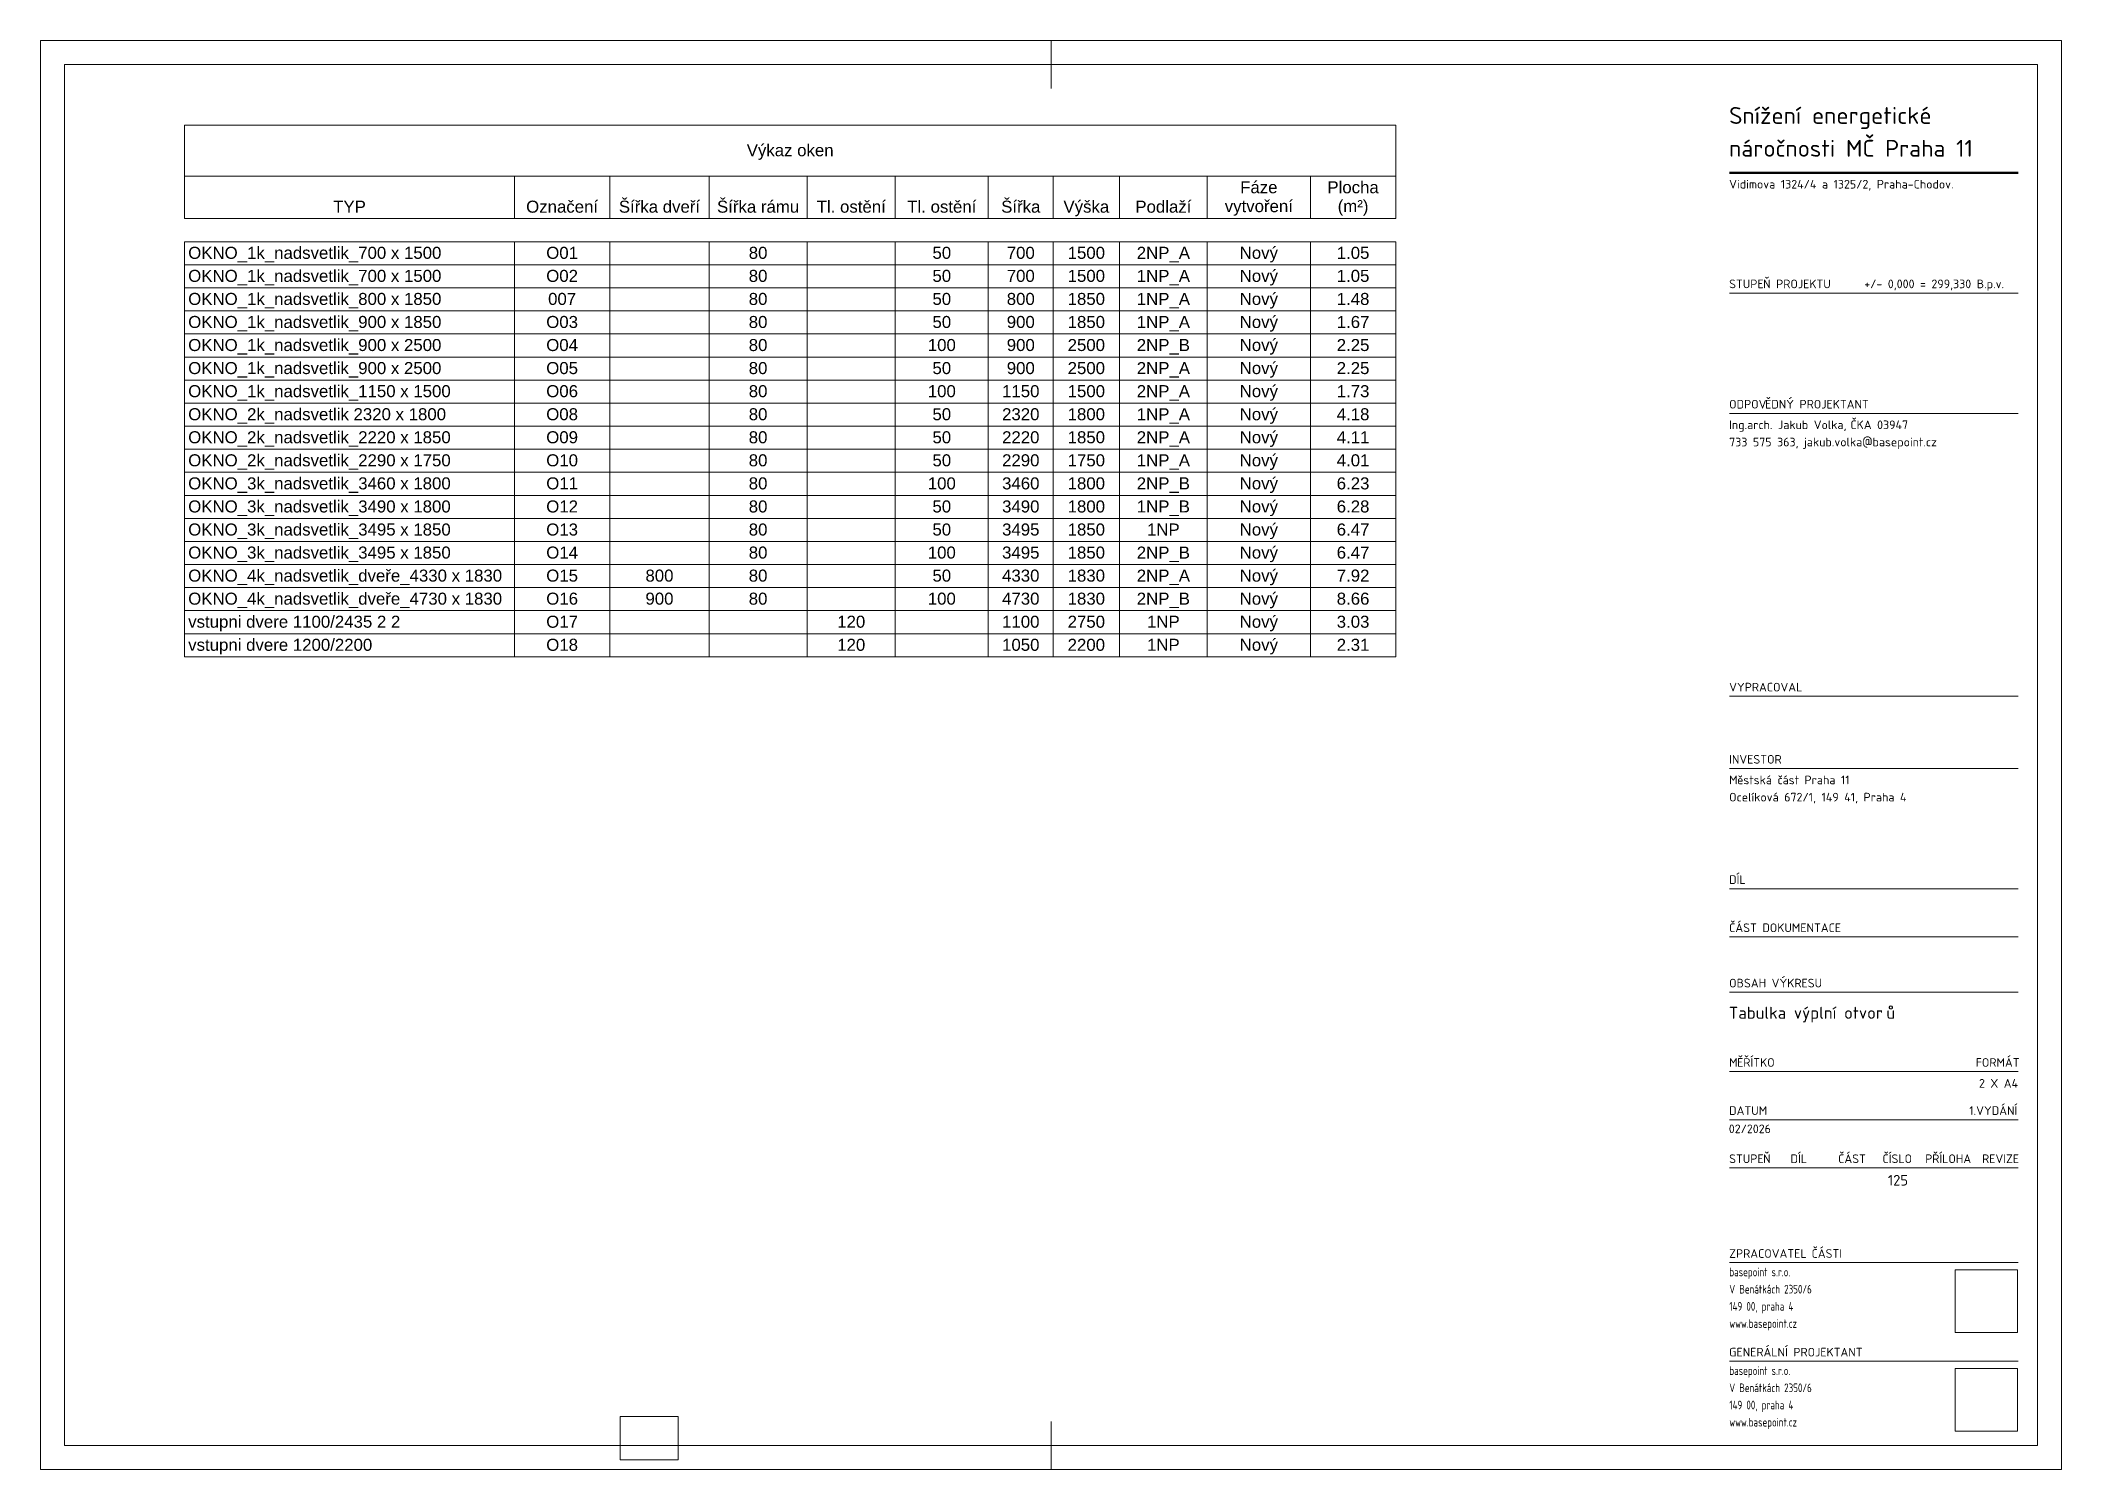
# Paper-space layout 'Layout1' of a CAD drawing. Header units: millimetres. Extents: x -121 to 299, y -2 to 295.
import ezdxf

# ---------------------------------------------------------------- set-up
doc = ezdxf.new("R2010")
doc.units = ezdxf.units.MM
for name, color, linetype, lineweight in [('A-ANNO-NOTE', 131, 'Continuous', 9), ('A-DETL-THIN', 151, 'Continuous', 9), ('G-ANNO-SCHD', 231, 'Continuous', 9), ('G-ANNO-TTLB', 6, 'Continuous', 9), ('G-ANNO-TTLB-WIDE', 214, 'Continuous', 50)]:
    doc.layers.add(name, color=color, linetype=linetype, lineweight=lineweight)
doc.styles.add('Arial', font='arial.ttf', dxfattribs={"height": 2.5})
doc.styles.add('ISOCPEUR', font='isocpeur.ttf', dxfattribs={"height": 1.8})
doc.styles.add('ISOCPEUR_1', font='isocpeur.ttf', dxfattribs={"width": 0.75, "height": 1.8})
doc.styles.add('ISOCPEUR_2', font='isocpeur.ttf', dxfattribs={"height": 2.5})
doc.styles.add('ISOCPEUR_3', font='isocpeur.ttf', dxfattribs={"height": 2.2})
doc.styles.add('ISOCPEUR_B', font='', dxfattribs={"height": 3.5})
doc.styles.add('ISOCPEUR_B_1', font='', dxfattribs={"width": 0.75, "height": 1.8})
doc.styles.get('ISOCPEUR_B').set_extended_font_data('ISOCPEUR', bold=True)
doc.styles.get('ISOCPEUR_B_1').set_extended_font_data('ISOCPEUR', bold=True)
picture_1 = doc.add_image_def('image1.png', size_in_pixel=(511, 511))

# ---------------------------------------------------------------- blocks, each defined once
blk = doc.blocks.new('00_BP_ROZP_KOD_velka_rvt22 - PL_ROZPISKA_21-298807-Tabulka výplní otvorů')
at = {"layer": 'A-ANNO-NOTE'}
for p, q in [((-120.5, 295), (-120.5, 285)), ((-120.5, 295), (-120.5, 285)), ((-120.5, 295), (-110.5, 295)), ((-120.5, 295), (-110.5, 295)), ((89.5, 295), (89.5, 285)), ((299.5, 295), (289.5, 295)), ((299.5, 295), (289.5, 295)), ((299.5, 295), (299.5, 285)), ((-120.5, -2), (-120.5, 8)), ((-120.5, -2), (-120.5, 8)), ((89.5, -2), (89.5, 8)), ((299.5, -2), (299.5, 8)), ((-120.5, -2), (-110.5, -2)), ((299.5, -2), (289.5, -2))]:
    blk.add_line(p, q, dxfattribs=at)
at = {"layer": 'G-ANNO-TTLB'}
for p, q in [((299.5, 295), (-120.5, 295)), ((-120.5, 295), (-120.5, -2)), ((299.5, -2), (299.5, 295)), ((-115.5, 290), (-115.5, 3)), ((294.5, 290), (-115.5, 290)), ((294.5, 3), (294.5, 290)), ((290.5, 242.5), (230.5, 242.5)), ((290.5, 217.5), (230.5, 217.5)), ((290.5, 158.7), (230.5, 158.7)), ((290.5, 143.7), (230.5, 143.7)), ((290.5, 118.7), (230.5, 118.7)), ((290.5, 118.7), (230.5, 118.7)), ((290.5, 108.7), (230.5, 108.7)), ((290.5, 97.2), (230.5, 97.2)), ((290.5, 80.7), (230.5, 80.7)), ((290.5, 70.7), (230.5, 70.7)), ((290.5, 60.7), (230.5, 60.7)), ((290.5, 41), (230.5, 41)), ((290.5, 20.5), (230.5, 20.5)), ((-115.5, 3), (294.5, 3)), ((-120.5, -2), (299.5, -2))]:
    blk.add_line(p, q, dxfattribs=at)
at = {"layer": 'G-ANNO-TTLB-WIDE'}
blk.add_line((290.5, 267.5), (230.5, 267.5), dxfattribs=at)
at = {"layer": 'G-ANNO-TTLB', "attachment_point": 1}
for s, insert, char_height, width, style in [('Snížení energetické ', (230.42, 281.15), 3.5, 56.1181, 'ISOCPEUR_B'), ('ná', (230.42, 274.33), 3.5, 6.0928, 'ISOCPEUR_B'), ('ročnosti MČ Praha 11', (235.44, 274.33), 3.5, 56.1983, 'ISOCPEUR_B'), ('Vidimova 1324/4 a 1325/2, Praha-Chodov.', (230.42, 266.02), 1.8, 56.1181, 'ISOCPEUR'), ('STUPE', (230.42, 245.3), 1.8, 8.5781, 'ISOCPEUR'), ('Ň PROJEKTU', (237.49, 245.3), 1.8, 16.5949, 'ISOCPEUR'), ('+/- 0,000 = 299,330 B.p.v.', (258.5, 245.3), 1.8, 35.1139, 'ISOCPEUR'), ('ODPOV', (230.42, 220.3), 1.8, 9.0591, 'ISOCPEUR'), ('ĚDNÝ PROJEKTANT', (237.89, 220.3), 1.8, 25.654, 'ISOCPEUR'), ('Ing.arch. Jakub Volka, ', (230.42, 216.02), 1.8, 30.5443, 'ISOCPEUR'), ('ČKA 03947', (255.62, 216.02), 1.8, 14.5105, 'ISOCPEUR'), ('733 575 363, jakub.volka@basepoint.cz', (230.42, 212.44), 1.8, 51.5485, 'ISOCPEUR'), ('VYPRACOVAL', (230.42, 161.5), 1.8, 18.3586, 'ISOCPEUR'), ('INVESTOR', (230.42, 146.5), 1.8, 12.9873, 'ISOCPEUR'), ('\\fISOCPEUR|b0|i0|c238|p34|;M', (230.42, 142.22), 1.8, 2.0042, 'ISOCPEUR'), ('Ocelíková 672/1, 149 41, Praha 4', (230.42, 138.64), 1.8, 45.135, 'ISOCPEUR'), ('ěstská část Praha 11', (232.07, 142.22), 1.8, 28.7806, 'ISOCPEUR'), ('DÍL', (230.42, 121.5), 1.8, 4.4093, 'ISOCPEUR'), ('ČÁST DOKUMENTACE', (230.42, 111.5), 1.8, 27.5781, 'ISOCPEUR'), ('OBSAH VÝKRESU', (230.42, 100), 1.8, 23.0084, 'ISOCPEUR'), ('ĚŘÍTKO', (232.07, 83.5), 1.8, 9.7004, 'ISOCPEUR'), ('FORMÁT', (281.65, 83.5), 1.8, 10.8228, 'ISOCPEUR'), ('\\fISOCPEUR|b0|i0|c238|p34|;M', (230.42, 83.5), 1.8, 2.0042, 'ISOCPEUR'), ('2 X A4', (282.34, 79.17), 1.8, 10.0211, 'ISOCPEUR'), ('DATUM', (230.42, 73.5), 1.8, 9.2996, 'ISOCPEUR'), ('1.VYDÁNÍ', (280.32, 73.5), 1.8, 12.4262, 'ISOCPEUR'), ('02/2026', (230.35, 69.71), 1.8, 10.6624, 'ISOCPEUR'), ('STUPE', (230.42, 63.5), 1.8, 8.5781, 'ISOCPEUR'), ('\\fISOCPEUR|b0|i0|c238|p34|;Ň', (237.49, 63.5), 1.8, 1.7637, 'ISOCPEUR'), ('DÍL', (243.18, 63.5), 1.8, 4.4093, 'ISOCPEUR'), ('ČÁST', (253.08, 63.5), 1.8, 7.0549, 'ISOCPEUR'), ('ČÍSLO', (262.29, 63.5), 1.8, 7.6962, 'ISOCPEUR'), ('\\fISOCPEUR|b0|i0|c238|p34|;P', (271.17, 63.5), 1.8, 1.7637, 'ISOCPEUR'), ('ŘÍLOHA', (272.62, 63.5), 1.8, 9.9409, 'ISOCPEUR'), ('REVIZE', (282.98, 63.5), 1.8, 9.2194, 'ISOCPEUR'), ('ZPRACOVATEL ', (230.42, 43.8), 1.8, 20.7637, 'ISOCPEUR'), ('ČÁSTI', (247.55, 43.8), 1.8, 7.6962, 'ISOCPEUR'), ('basepoint s.r.o.', (230.46, 39.96), 1.8, 16.2342, 'ISOCPEUR_B_1'), ('V Benátkách 2350/6', (230.46, 36.39), 1.8, 20.6234, 'ISOCPEUR_1'), ('149 00, praha 4', (230.46, 32.82), 1.8, 16.174, 'ISOCPEUR_1'), ('www.basepoint.cz', (230.46, 29.25), 1.8, 17.1361, 'ISOCPEUR_1'), ('GENERÁLNÍ PROJEKTANT', (230.42, 23.3), 1.8, 33.3502, 'ISOCPEUR'), ('basepoint s.r.o.', (230.46, 19.46), 1.8, 16.2342, 'ISOCPEUR_B_1'), ('V Benátkách 2350/6', (230.46, 15.89), 1.8, 20.6234, 'ISOCPEUR_1'), ('149 00, praha 4', (230.46, 12.32), 1.8, 16.174, 'ISOCPEUR_1'), ('www.basepoint.cz', (230.46, 8.75), 1.8, 17.1361, 'ISOCPEUR_1')]:
    blk.add_mtext(s, dxfattribs=dict(at, insert=insert, char_height=char_height, width=width, style=style))
at = {"layer": 'G-ANNO-TTLB'}
image = blk.add_image(picture_1, insert=(277.37, 26.48), size_in_units=(13, 13), dxfattribs=at)
image.dxf.flags = 7
image = blk.add_image(picture_1, insert=(277.37, 6), size_in_units=(13, 13), dxfattribs=at)
image.dxf.flags = 7

psp = doc.layouts.get("Layout1")

# ---------------------------------------------------------------- linework, layer by layer
at = {"layer": 'A-DETL-THIN'}
for p, q in [((-90.54, 277.38), (-90.54, 266.79)), ((161.13, 277.38), (-90.54, 277.38)), ((161.13, 266.79), (161.13, 277.38)), ((-90.54, 266.79), (-90.54, 257.96)), ((-90.54, 266.79), (161.13, 266.79)), ((-22.01, 266.79), (-22.01, 257.96)), ((-2.16, 266.79), (-2.16, 257.96)), ((18.44, 266.79), (18.44, 257.96)), ((38.82, 266.79), (38.82, 257.96)), ((57.15, 266.79), (57.15, 257.96)), ((76.47, 266.79), (76.47, 257.96)), ((89.96, 266.79), (89.96, 257.96)), ((103.72, 266.79), (103.72, 257.96)), ((121.98, 266.79), (121.98, 257.96)), ((143.41, 266.79), (143.41, 257.96)), ((161.13, 266.79), (161.13, 257.96)), ((-22.01, 257.96), (-90.54, 257.96)), ((-2.16, 257.96), (-22.01, 257.96)), ((18.44, 257.96), (-2.16, 257.96)), ((38.82, 257.96), (18.44, 257.96)), ((57.15, 257.96), (38.82, 257.96)), ((76.47, 257.96), (57.15, 257.96)), ((89.96, 257.96), (76.47, 257.96)), ((103.72, 257.96), (89.96, 257.96)), ((121.98, 257.96), (103.72, 257.96)), ((143.41, 257.96), (121.98, 257.96)), ((161.13, 257.96), (143.41, 257.96)), ((-22.01, 253.17), (-90.54, 253.17)), ((-90.54, 253.17), (-90.54, 248.38)), ((-2.16, 253.17), (-22.01, 253.17)), ((-22.01, 253.17), (-22.01, 248.38)), ((18.44, 253.17), (-2.16, 253.17)), ((-2.16, 253.17), (-2.16, 248.38)), ((38.82, 253.17), (18.44, 253.17)), ((18.44, 253.17), (18.44, 248.38)), ((57.15, 253.17), (38.82, 253.17)), ((38.82, 253.17), (38.82, 248.38)), ((76.47, 253.17), (57.15, 253.17)), ((57.15, 253.17), (57.15, 248.38)), ((89.96, 253.17), (76.47, 253.17)), ((76.47, 253.17), (76.47, 248.38)), ((103.72, 253.17), (89.96, 253.17)), ((89.96, 253.17), (89.96, 248.38)), ((121.98, 253.17), (103.72, 253.17)), ((103.72, 253.17), (103.72, 248.38)), ((143.41, 253.17), (121.98, 253.17)), ((121.98, 253.17), (121.98, 248.38)), ((161.13, 253.17), (143.41, 253.17)), ((143.41, 253.17), (143.41, 248.38)), ((161.13, 253.17), (161.13, 248.38)), ((-22.01, 248.38), (-90.54, 248.38)), ((-90.54, 248.38), (-90.54, 243.58)), ((-2.16, 248.38), (-22.01, 248.38)), ((-22.01, 248.38), (-22.01, 243.58)), ((18.44, 248.38), (-2.16, 248.38)), ((-2.16, 248.38), (-2.16, 243.58)), ((38.82, 248.38), (18.44, 248.38)), ((18.44, 248.38), (18.44, 243.58)), ((57.15, 248.38), (38.82, 248.38)), ((38.82, 248.38), (38.82, 243.58)), ((76.47, 248.38), (57.15, 248.38)), ((57.15, 248.38), (57.15, 243.58)), ((89.96, 248.38), (76.47, 248.38)), ((76.47, 248.38), (76.47, 243.58)), ((103.72, 248.38), (89.96, 248.38)), ((89.96, 248.38), (89.96, 243.58)), ((121.98, 248.38), (103.72, 248.38)), ((103.72, 248.38), (103.72, 243.58)), ((143.41, 248.38), (121.98, 248.38)), ((121.98, 248.38), (121.98, 243.58)), ((161.13, 248.38), (143.41, 248.38)), ((143.41, 248.38), (143.41, 243.58)), ((161.13, 248.38), (161.13, 243.58)), ((-22.01, 243.58), (-90.54, 243.58)), ((-90.54, 243.58), (-90.54, 238.79)), ((-2.16, 243.58), (-22.01, 243.58)), ((-22.01, 243.58), (-22.01, 238.79)), ((18.44, 243.58), (-2.16, 243.58)), ((-2.16, 243.58), (-2.16, 238.79)), ((38.82, 243.58), (18.44, 243.58)), ((18.44, 243.58), (18.44, 238.79)), ((57.15, 243.58), (38.82, 243.58)), ((38.82, 243.58), (38.82, 238.79)), ((76.47, 243.58), (57.15, 243.58)), ((57.15, 243.58), (57.15, 238.79)), ((89.96, 243.58), (76.47, 243.58)), ((76.47, 243.58), (76.47, 238.79)), ((103.72, 243.58), (89.96, 243.58)), ((89.96, 243.58), (89.96, 238.79)), ((121.98, 243.58), (103.72, 243.58)), ((103.72, 243.58), (103.72, 238.79)), ((143.41, 243.58), (121.98, 243.58)), ((121.98, 243.58), (121.98, 238.79)), ((161.13, 243.58), (143.41, 243.58)), ((143.41, 243.58), (143.41, 238.79)), ((161.13, 243.58), (161.13, 238.79)), ((-22.01, 238.79), (-90.54, 238.79)), ((-90.54, 238.79), (-90.54, 234)), ((-2.16, 238.79), (-22.01, 238.79)), ((-22.01, 238.79), (-22.01, 234)), ((18.44, 238.79), (-2.16, 238.79)), ((-2.16, 238.79), (-2.16, 234)), ((38.82, 238.79), (18.44, 238.79)), ((18.44, 238.79), (18.44, 234)), ((57.15, 238.79), (38.82, 238.79)), ((38.82, 238.79), (38.82, 234)), ((76.47, 238.79), (57.15, 238.79)), ((57.15, 238.79), (57.15, 234)), ((89.96, 238.79), (76.47, 238.79)), ((76.47, 238.79), (76.47, 234)), ((103.72, 238.79), (89.96, 238.79)), ((89.96, 238.79), (89.96, 234)), ((121.98, 238.79), (103.72, 238.79)), ((103.72, 238.79), (103.72, 234)), ((143.41, 238.79), (121.98, 238.79)), ((121.98, 238.79), (121.98, 234)), ((161.13, 238.79), (143.41, 238.79)), ((143.41, 238.79), (143.41, 234)), ((161.13, 238.79), (161.13, 234)), ((-22.01, 234), (-90.54, 234)), ((-90.54, 234), (-90.54, 229.21)), ((-2.16, 234), (-22.01, 234)), ((-22.01, 234), (-22.01, 229.21)), ((18.44, 234), (-2.16, 234)), ((-2.16, 234), (-2.16, 229.21)), ((38.82, 234), (18.44, 234)), ((18.44, 234), (18.44, 229.21)), ((57.15, 234), (38.82, 234)), ((38.82, 234), (38.82, 229.21)), ((76.47, 234), (57.15, 234)), ((57.15, 234), (57.15, 229.21)), ((89.96, 234), (76.47, 234)), ((76.47, 234), (76.47, 229.21)), ((103.72, 234), (89.96, 234)), ((89.96, 234), (89.96, 229.21)), ((121.98, 234), (103.72, 234)), ((103.72, 234), (103.72, 229.21)), ((143.41, 234), (121.98, 234)), ((121.98, 234), (121.98, 229.21)), ((161.13, 234), (143.41, 234)), ((143.41, 234), (143.41, 229.21)), ((161.13, 234), (161.13, 229.21)), ((-22.01, 229.21), (-90.54, 229.21)), ((-90.54, 229.21), (-90.54, 224.42)), ((-2.16, 229.21), (-22.01, 229.21)), ((-22.01, 229.21), (-22.01, 224.42)), ((18.44, 229.21), (-2.16, 229.21)), ((-2.16, 229.21), (-2.16, 224.42)), ((38.82, 229.21), (18.44, 229.21)), ((18.44, 229.21), (18.44, 224.42)), ((57.15, 229.21), (38.82, 229.21)), ((38.82, 229.21), (38.82, 224.42)), ((76.47, 229.21), (57.15, 229.21)), ((57.15, 229.21), (57.15, 224.42)), ((89.96, 229.21), (76.47, 229.21)), ((76.47, 229.21), (76.47, 224.42)), ((103.72, 229.21), (89.96, 229.21)), ((89.96, 229.21), (89.96, 224.42)), ((121.98, 229.21), (103.72, 229.21)), ((103.72, 229.21), (103.72, 224.42)), ((143.41, 229.21), (121.98, 229.21)), ((121.98, 229.21), (121.98, 224.42)), ((161.13, 229.21), (143.41, 229.21)), ((143.41, 229.21), (143.41, 224.42)), ((161.13, 229.21), (161.13, 224.42)), ((-22.01, 224.42), (-90.54, 224.42)), ((-90.54, 224.42), (-90.54, 219.63)), ((-2.16, 224.42), (-22.01, 224.42)), ((-22.01, 224.42), (-22.01, 219.63)), ((18.44, 224.42), (-2.16, 224.42)), ((-2.16, 224.42), (-2.16, 219.63)), ((38.82, 224.42), (18.44, 224.42)), ((18.44, 224.42), (18.44, 219.63)), ((57.15, 224.42), (38.82, 224.42)), ((38.82, 224.42), (38.82, 219.63)), ((76.47, 224.42), (57.15, 224.42)), ((57.15, 224.42), (57.15, 219.63)), ((89.96, 224.42), (76.47, 224.42)), ((76.47, 224.42), (76.47, 219.63)), ((103.72, 224.42), (89.96, 224.42)), ((89.96, 224.42), (89.96, 219.63)), ((121.98, 224.42), (103.72, 224.42)), ((103.72, 224.42), (103.72, 219.63)), ((143.41, 224.42), (121.98, 224.42)), ((121.98, 224.42), (121.98, 219.63)), ((161.13, 224.42), (143.41, 224.42)), ((143.41, 224.42), (143.41, 219.63)), ((161.13, 224.42), (161.13, 219.63)), ((-22.01, 219.63), (-90.54, 219.63)), ((-90.54, 219.63), (-90.54, 214.83)), ((-2.16, 219.63), (-22.01, 219.63)), ((-22.01, 219.63), (-22.01, 214.83)), ((18.44, 219.63), (-2.16, 219.63)), ((-2.16, 219.63), (-2.16, 214.83)), ((38.82, 219.63), (18.44, 219.63)), ((18.44, 219.63), (18.44, 214.83)), ((57.15, 219.63), (38.82, 219.63)), ((38.82, 219.63), (38.82, 214.83)), ((76.47, 219.63), (57.15, 219.63)), ((57.15, 219.63), (57.15, 214.83)), ((89.96, 219.63), (76.47, 219.63)), ((76.47, 219.63), (76.47, 214.83)), ((103.72, 219.63), (89.96, 219.63)), ((89.96, 219.63), (89.96, 214.83)), ((121.98, 219.63), (103.72, 219.63)), ((103.72, 219.63), (103.72, 214.83)), ((143.41, 219.63), (121.98, 219.63)), ((121.98, 219.63), (121.98, 214.83)), ((161.13, 219.63), (143.41, 219.63)), ((143.41, 219.63), (143.41, 214.83)), ((161.13, 219.63), (161.13, 214.83)), ((-22.01, 214.83), (-90.54, 214.83)), ((-90.54, 214.83), (-90.54, 210.04)), ((-2.16, 214.83), (-22.01, 214.83)), ((-22.01, 214.83), (-22.01, 210.04)), ((18.44, 214.83), (-2.16, 214.83)), ((-2.16, 214.83), (-2.16, 210.04)), ((38.82, 214.83), (18.44, 214.83)), ((18.44, 214.83), (18.44, 210.04)), ((57.15, 214.83), (38.82, 214.83)), ((38.82, 214.83), (38.82, 210.04)), ((76.47, 214.83), (57.15, 214.83)), ((57.15, 214.83), (57.15, 210.04)), ((89.96, 214.83), (76.47, 214.83)), ((76.47, 214.83), (76.47, 210.04)), ((103.72, 214.83), (89.96, 214.83)), ((89.96, 214.83), (89.96, 210.04)), ((121.98, 214.83), (103.72, 214.83)), ((103.72, 214.83), (103.72, 210.04)), ((143.41, 214.83), (121.98, 214.83)), ((121.98, 214.83), (121.98, 210.04)), ((161.13, 214.83), (143.41, 214.83)), ((143.41, 214.83), (143.41, 210.04)), ((161.13, 214.83), (161.13, 210.04)), ((-22.01, 210.04), (-90.54, 210.04)), ((-90.54, 210.04), (-90.54, 205.25)), ((-2.16, 210.04), (-22.01, 210.04)), ((-22.01, 210.04), (-22.01, 205.25)), ((18.44, 210.04), (-2.16, 210.04)), ((-2.16, 210.04), (-2.16, 205.25)), ((38.82, 210.04), (18.44, 210.04)), ((18.44, 210.04), (18.44, 205.25)), ((57.15, 210.04), (38.82, 210.04)), ((38.82, 210.04), (38.82, 205.25)), ((76.47, 210.04), (57.15, 210.04)), ((57.15, 210.04), (57.15, 205.25)), ((89.96, 210.04), (76.47, 210.04)), ((76.47, 210.04), (76.47, 205.25)), ((103.72, 210.04), (89.96, 210.04)), ((89.96, 210.04), (89.96, 205.25)), ((121.98, 210.04), (103.72, 210.04)), ((103.72, 210.04), (103.72, 205.25)), ((143.41, 210.04), (121.98, 210.04)), ((121.98, 210.04), (121.98, 205.25)), ((161.13, 210.04), (143.41, 210.04)), ((143.41, 210.04), (143.41, 205.25)), ((161.13, 210.04), (161.13, 205.25)), ((-22.01, 205.25), (-90.54, 205.25)), ((-90.54, 205.25), (-90.54, 200.46)), ((-2.16, 205.25), (-22.01, 205.25)), ((-22.01, 205.25), (-22.01, 200.46)), ((18.44, 205.25), (-2.16, 205.25)), ((-2.16, 205.25), (-2.16, 200.46)), ((38.82, 205.25), (18.44, 205.25)), ((18.44, 205.25), (18.44, 200.46)), ((57.15, 205.25), (38.82, 205.25)), ((38.82, 205.25), (38.82, 200.46)), ((76.47, 205.25), (57.15, 205.25)), ((57.15, 205.25), (57.15, 200.46)), ((89.96, 205.25), (76.47, 205.25)), ((76.47, 205.25), (76.47, 200.46)), ((103.72, 205.25), (89.96, 205.25)), ((89.96, 205.25), (89.96, 200.46)), ((121.98, 205.25), (103.72, 205.25)), ((103.72, 205.25), (103.72, 200.46)), ((143.41, 205.25), (121.98, 205.25)), ((121.98, 205.25), (121.98, 200.46)), ((161.13, 205.25), (143.41, 205.25)), ((143.41, 205.25), (143.41, 200.46)), ((161.13, 205.25), (161.13, 200.46)), ((-22.01, 200.46), (-90.54, 200.46)), ((-90.54, 200.46), (-90.54, 195.67)), ((-2.16, 200.46), (-22.01, 200.46)), ((-22.01, 200.46), (-22.01, 195.67)), ((18.44, 200.46), (-2.16, 200.46)), ((-2.16, 200.46), (-2.16, 195.67)), ((38.82, 200.46), (18.44, 200.46)), ((18.44, 200.46), (18.44, 195.67)), ((57.15, 200.46), (38.82, 200.46)), ((38.82, 200.46), (38.82, 195.67)), ((76.47, 200.46), (57.15, 200.46)), ((57.15, 200.46), (57.15, 195.67)), ((89.96, 200.46), (76.47, 200.46)), ((76.47, 200.46), (76.47, 195.67)), ((103.72, 200.46), (89.96, 200.46)), ((89.96, 200.46), (89.96, 195.67)), ((121.98, 200.46), (103.72, 200.46)), ((103.72, 200.46), (103.72, 195.67)), ((143.41, 200.46), (121.98, 200.46)), ((121.98, 200.46), (121.98, 195.67)), ((161.13, 200.46), (143.41, 200.46)), ((143.41, 200.46), (143.41, 195.67)), ((161.13, 200.46), (161.13, 195.67)), ((-22.01, 195.67), (-90.54, 195.67)), ((-90.54, 195.67), (-90.54, 190.87)), ((-2.16, 195.67), (-22.01, 195.67)), ((-22.01, 195.67), (-22.01, 190.87)), ((18.44, 195.67), (-2.16, 195.67)), ((-2.16, 195.67), (-2.16, 190.87)), ((38.82, 195.67), (18.44, 195.67)), ((18.44, 195.67), (18.44, 190.87)), ((57.15, 195.67), (38.82, 195.67)), ((38.82, 195.67), (38.82, 190.87)), ((76.47, 195.67), (57.15, 195.67)), ((57.15, 195.67), (57.15, 190.87)), ((89.96, 195.67), (76.47, 195.67)), ((76.47, 195.67), (76.47, 190.87)), ((103.72, 195.67), (89.96, 195.67)), ((89.96, 195.67), (89.96, 190.87)), ((121.98, 195.67), (103.72, 195.67)), ((103.72, 195.67), (103.72, 190.87)), ((143.41, 195.67), (121.98, 195.67)), ((121.98, 195.67), (121.98, 190.87)), ((161.13, 195.67), (143.41, 195.67)), ((143.41, 195.67), (143.41, 190.87)), ((161.13, 195.67), (161.13, 190.87)), ((-22.01, 190.87), (-90.54, 190.87)), ((-90.54, 190.87), (-90.54, 186.08)), ((-2.16, 190.87), (-22.01, 190.87)), ((-22.01, 190.87), (-22.01, 186.08)), ((18.44, 190.87), (-2.16, 190.87)), ((-2.16, 190.87), (-2.16, 186.08)), ((38.82, 190.87), (18.44, 190.87)), ((18.44, 190.87), (18.44, 186.08)), ((57.15, 190.87), (38.82, 190.87)), ((38.82, 190.87), (38.82, 186.08)), ((76.47, 190.87), (57.15, 190.87)), ((57.15, 190.87), (57.15, 186.08)), ((89.96, 190.87), (76.47, 190.87)), ((76.47, 190.87), (76.47, 186.08)), ((103.72, 190.87), (89.96, 190.87)), ((89.96, 190.87), (89.96, 186.08)), ((121.98, 190.87), (103.72, 190.87)), ((103.72, 190.87), (103.72, 186.08)), ((143.41, 190.87), (121.98, 190.87)), ((121.98, 190.87), (121.98, 186.08)), ((161.13, 190.87), (143.41, 190.87)), ((143.41, 190.87), (143.41, 186.08)), ((161.13, 190.87), (161.13, 186.08)), ((-22.01, 186.08), (-90.54, 186.08)), ((-90.54, 186.08), (-90.54, 181.29)), ((-2.16, 186.08), (-22.01, 186.08)), ((-22.01, 186.08), (-22.01, 181.29)), ((18.44, 186.08), (-2.16, 186.08)), ((-2.16, 186.08), (-2.16, 181.29)), ((38.82, 186.08), (18.44, 186.08)), ((18.44, 186.08), (18.44, 181.29)), ((57.15, 186.08), (38.82, 186.08)), ((38.82, 186.08), (38.82, 181.29)), ((76.47, 186.08), (57.15, 186.08)), ((57.15, 186.08), (57.15, 181.29)), ((89.96, 186.08), (76.47, 186.08)), ((76.47, 186.08), (76.47, 181.29)), ((103.72, 186.08), (89.96, 186.08)), ((89.96, 186.08), (89.96, 181.29)), ((121.98, 186.08), (103.72, 186.08)), ((103.72, 186.08), (103.72, 181.29)), ((143.41, 186.08), (121.98, 186.08)), ((121.98, 186.08), (121.98, 181.29)), ((161.13, 186.08), (143.41, 186.08)), ((143.41, 186.08), (143.41, 181.29)), ((161.13, 186.08), (161.13, 181.29)), ((-22.01, 181.29), (-90.54, 181.29)), ((-90.54, 181.29), (-90.54, 176.5)), ((-2.16, 181.29), (-22.01, 181.29)), ((-22.01, 181.29), (-22.01, 176.5)), ((18.44, 181.29), (-2.16, 181.29)), ((-2.16, 181.29), (-2.16, 176.5)), ((38.82, 181.29), (18.44, 181.29)), ((18.44, 181.29), (18.44, 176.5)), ((57.15, 181.29), (38.82, 181.29)), ((38.82, 181.29), (38.82, 176.5)), ((76.47, 181.29), (57.15, 181.29)), ((57.15, 181.29), (57.15, 176.5)), ((89.96, 181.29), (76.47, 181.29)), ((76.47, 181.29), (76.47, 176.5)), ((103.72, 181.29), (89.96, 181.29)), ((89.96, 181.29), (89.96, 176.5)), ((121.98, 181.29), (103.72, 181.29)), ((103.72, 181.29), (103.72, 176.5)), ((143.41, 181.29), (121.98, 181.29)), ((121.98, 181.29), (121.98, 176.5)), ((161.13, 181.29), (143.41, 181.29)), ((143.41, 181.29), (143.41, 176.5)), ((161.13, 181.29), (161.13, 176.5)), ((-22.01, 176.5), (-90.54, 176.5)), ((-90.54, 176.5), (-90.54, 171.71)), ((-2.16, 176.5), (-22.01, 176.5)), ((-22.01, 176.5), (-22.01, 171.71)), ((18.44, 176.5), (-2.16, 176.5)), ((-2.16, 176.5), (-2.16, 171.71)), ((38.82, 176.5), (18.44, 176.5)), ((18.44, 176.5), (18.44, 171.71)), ((57.15, 176.5), (38.82, 176.5)), ((38.82, 176.5), (38.82, 171.71)), ((76.47, 176.5), (57.15, 176.5)), ((57.15, 176.5), (57.15, 171.71)), ((89.96, 176.5), (76.47, 176.5)), ((76.47, 176.5), (76.47, 171.71)), ((103.72, 176.5), (89.96, 176.5)), ((89.96, 176.5), (89.96, 171.71)), ((121.98, 176.5), (103.72, 176.5)), ((103.72, 176.5), (103.72, 171.71)), ((143.41, 176.5), (121.98, 176.5)), ((121.98, 176.5), (121.98, 171.71)), ((161.13, 176.5), (143.41, 176.5)), ((143.41, 176.5), (143.41, 171.71)), ((161.13, 176.5), (161.13, 171.71)), ((-22.01, 171.71), (-90.54, 171.71)), ((-90.54, 171.71), (-90.54, 166.92)), ((-2.16, 171.71), (-22.01, 171.71)), ((-22.01, 171.71), (-22.01, 166.92)), ((18.44, 171.71), (-2.16, 171.71)), ((-2.16, 171.71), (-2.16, 166.92)), ((38.82, 171.71), (18.44, 171.71)), ((18.44, 171.71), (18.44, 166.92)), ((57.15, 171.71), (38.82, 171.71)), ((38.82, 171.71), (38.82, 166.92)), ((76.47, 171.71), (57.15, 171.71)), ((57.15, 171.71), (57.15, 166.92)), ((89.96, 171.71), (76.47, 171.71)), ((76.47, 171.71), (76.47, 166.92)), ((103.72, 171.71), (89.96, 171.71)), ((89.96, 171.71), (89.96, 166.92)), ((121.98, 171.71), (103.72, 171.71)), ((103.72, 171.71), (103.72, 166.92)), ((143.41, 171.71), (121.98, 171.71)), ((121.98, 171.71), (121.98, 166.92)), ((161.13, 171.71), (143.41, 171.71)), ((143.41, 171.71), (143.41, 166.92)), ((161.13, 171.71), (161.13, 166.92)), ((-22.01, 166.92), (-90.54, 166.92)), ((-2.16, 166.92), (-22.01, 166.92)), ((18.44, 166.92), (-2.16, 166.92)), ((38.82, 166.92), (18.44, 166.92)), ((57.15, 166.92), (38.82, 166.92)), ((76.47, 166.92), (57.15, 166.92)), ((89.96, 166.92), (76.47, 166.92)), ((103.72, 166.92), (89.96, 166.92)), ((121.98, 166.92), (103.72, 166.92)), ((143.41, 166.92), (121.98, 166.92)), ((161.13, 166.92), (143.41, 166.92))]:
    psp.add_line(p, q, dxfattribs=at)

# ---------------------------------------------------------------- block references
at = {"layer": 'G-ANNO-TTLB'}
psp.add_blockref('00_BP_ROZP_KOD_velka_rvt22 - PL_ROZPISKA_21-298807-Tabulka výplní otvorů', (0, 0), dxfattribs=at)

# ---------------------------------------------------------------- texts
at = {"layer": 'G-ANNO-SCHD', "char_height": 2.5, "line_spacing_factor": 0.941778, "style": 'Arial'}
for s, insert, width, attachment_point in [('Výkaz oken', (35.3, 273.43), 21.5783, 2), ('Fáze\\Pvytvoření', (132.69, 265.74), 16.8954, 2), ('Plocha\\P(m²)', (152.27, 265.74), 12.7633, 2), ('TYP', (-56.27, 261.7), 8.0498, 2), ('Označení', (-12.09, 261.7), 17.8748, 2), ('Šířka dveří', (8.14, 261.7), 20.201, 2), ('Šířka rámu', (28.63, 261.7), 20.3846, 2), ('Tl. ostění', (47.99, 261.7), 17.1708, 2), ('Tl. ostění', (66.81, 261.7), 17.1708, 2), ('Šířka', (83.22, 261.7), 9.7332, 2), ('Výška', (96.84, 261.7), 11.3554, 2), ('Podlaží', (112.85, 261.7), 13.9264, 2), ('OKNO_1k_nadsvetlik_700 x 1500', (-89.79, 252.11), 62.9291, 1), ('O01', (-12.09, 252.11), 7.8967, 2), ('80', (28.63, 252.11), 4.6523, 2), ('50', (66.81, 252.11), 4.6523, 2), ('700', (83.22, 252.11), 6.9785, 2), ('1500', (96.84, 252.11), 9.3047, 2), ('2NP_A', (112.85, 252.11), 13.2225, 2), ('Nový', (132.69, 252.11), 9.5189, 2), ('1.05', (152.27, 252.11), 8.1416, 2), ('OKNO_1k_nadsvetlik_700 x 1500', (-89.79, 247.32), 62.9291, 1), ('O02', (-12.09, 247.32), 7.8967, 2), ('80', (28.63, 247.32), 4.6523, 2), ('50', (66.81, 247.32), 4.6523, 2), ('700', (83.22, 247.32), 6.9785, 2), ('1500', (96.84, 247.32), 9.3047, 2), ('1NP_A', (112.85, 247.32), 13.2225, 2), ('Nový', (132.69, 247.32), 9.5189, 2), ('1.05', (152.27, 247.32), 8.1416, 2), ('OKNO_1k_nadsvetlik_800 x 1850', (-89.79, 242.53), 62.9291, 1), ('007', (-12.09, 242.53), 6.9785, 2), ('80', (28.63, 242.53), 4.6523, 2), ('50', (66.81, 242.53), 4.6523, 2), ('800', (83.22, 242.53), 6.9785, 2), ('1850', (96.84, 242.53), 9.3047, 2), ('1NP_A', (112.85, 242.53), 13.2225, 2), ('Nový', (132.69, 242.53), 9.5189, 2), ('1.48', (152.27, 242.53), 8.1416, 2), ('OKNO_1k_nadsvetlik_900 x 1850', (-89.79, 237.74), 62.9291, 1), ('O03', (-12.09, 237.74), 7.8967, 2), ('80', (28.63, 237.74), 4.6523, 2), ('50', (66.81, 237.74), 4.6523, 2), ('900', (83.22, 237.74), 6.9785, 2), ('1850', (96.84, 237.74), 9.3047, 2), ('1NP_A', (112.85, 237.74), 13.2225, 2), ('Nový', (132.69, 237.74), 9.5189, 2), ('1.67', (152.27, 237.74), 8.1416, 2), ('OKNO_1k_nadsvetlik_900 x 2500', (-89.79, 232.95), 62.9291, 1), ('O04', (-12.09, 232.95), 7.8967, 2), ('80', (28.63, 232.95), 4.6523, 2), ('100', (66.81, 232.95), 6.9785, 2), ('900', (83.22, 232.95), 6.9785, 2), ('2500', (96.84, 232.95), 9.3047, 2), ('2NP_B', (112.85, 232.95), 13.2225, 2), ('Nový', (132.69, 232.95), 9.5189, 2), ('2.25', (152.27, 232.95), 8.1416, 2), ('OKNO_1k_nadsvetlik_900 x 2500', (-89.79, 228.16), 62.9291, 1), ('O05', (-12.09, 228.16), 7.8967, 2), ('80', (28.63, 228.16), 4.6523, 2), ('50', (66.81, 228.16), 4.6523, 2), ('900', (83.22, 228.16), 6.9785, 2), ('2500', (96.84, 228.16), 9.3047, 2), ('2NP_A', (112.85, 228.16), 13.2225, 2), ('Nový', (132.69, 228.16), 9.5189, 2), ('2.25', (152.27, 228.16), 8.1416, 2), ('OKNO_1k_nadsvetlik_1150 x 1500', (-89.79, 223.36), 65.2553, 1), ('O06', (-12.09, 223.36), 7.8967, 2), ('80', (28.63, 223.36), 4.6523, 2), ('100', (66.81, 223.36), 6.9785, 2), ('1150', (83.22, 223.36), 9.3047, 2), ('1500', (96.84, 223.36), 9.3047, 2), ('2NP_A', (112.85, 223.36), 13.2225, 2), ('Nový', (132.69, 223.36), 9.5189, 2), ('1.73', (152.27, 223.36), 8.1416, 2), ('OKNO_2k_nadsvetlik 2320 x 1800', (-89.79, 218.57), 64.0922, 1), ('O08', (-12.09, 218.57), 7.8967, 2), ('80', (28.63, 218.57), 4.6523, 2), ('50', (66.81, 218.57), 4.6523, 2), ('2320', (83.22, 218.57), 9.3047, 2), ('1800', (96.84, 218.57), 9.3047, 2), ('1NP_A', (112.85, 218.57), 13.2225, 2), ('Nový', (132.69, 218.57), 9.5189, 2), ('4.18', (152.27, 218.57), 8.1416, 2), ('OKNO_2k_nadsvetlik_2220 x 1850', (-89.79, 213.78), 65.2553, 1), ('O09', (-12.09, 213.78), 7.8967, 2), ('80', (28.63, 213.78), 4.6523, 2), ('50', (66.81, 213.78), 4.6523, 2), ('2220', (83.22, 213.78), 9.3047, 2), ('1850', (96.84, 213.78), 9.3047, 2), ('2NP_A', (112.85, 213.78), 13.2225, 2), ('Nový', (132.69, 213.78), 9.5189, 2), ('4.11', (152.27, 213.78), 8.1416, 2), ('OKNO_2k_nadsvetlik_2290 x 1750', (-89.79, 208.99), 65.2553, 1), ('O10', (-12.09, 208.99), 7.8967, 2), ('80', (28.63, 208.99), 4.6523, 2), ('50', (66.81, 208.99), 4.6523, 2), ('2290', (83.22, 208.99), 9.3047, 2), ('1750', (96.84, 208.99), 9.3047, 2), ('1NP_A', (112.85, 208.99), 13.2225, 2), ('Nový', (132.69, 208.99), 9.5189, 2), ('4.01', (152.27, 208.99), 8.1416, 2), ('OKNO_3k_nadsvetlik_3460 x 1800', (-89.79, 204.2), 65.2553, 1), ('O11', (-12.09, 204.2), 7.8967, 2), ('80', (28.63, 204.2), 4.6523, 2), ('100', (66.81, 204.2), 6.9785, 2), ('3460', (83.22, 204.2), 9.3047, 2), ('1800', (96.84, 204.2), 9.3047, 2), ('2NP_B', (112.85, 204.2), 13.2225, 2), ('Nový', (132.69, 204.2), 9.5189, 2), ('6.23', (152.27, 204.2), 8.1416, 2), ('OKNO_3k_nadsvetlik_3490 x 1800', (-89.79, 199.4), 65.2553, 1), ('O12', (-12.09, 199.4), 7.8967, 2), ('80', (28.63, 199.4), 4.6523, 2), ('50', (66.81, 199.4), 4.6523, 2), ('3490', (83.22, 199.4), 9.3047, 2), ('1800', (96.84, 199.4), 9.3047, 2), ('1NP_B', (112.85, 199.4), 13.2225, 2), ('Nový', (132.69, 199.4), 9.5189, 2), ('6.28', (152.27, 199.4), 8.1416, 2), ('OKNO_3k_nadsvetlik_3495 x 1850', (-89.79, 194.61), 65.2553, 1), ('O13', (-12.09, 194.61), 7.8967, 2), ('80', (28.63, 194.61), 4.6523, 2), ('50', (66.81, 194.61), 4.6523, 2), ('3495', (83.22, 194.61), 9.3047, 2), ('1850', (96.84, 194.61), 9.3047, 2), ('1NP', (112.85, 194.61), 8.111, 2), ('Nový', (132.69, 194.61), 9.5189, 2), ('6.47', (152.27, 194.61), 8.1416, 2), ('OKNO_3k_nadsvetlik_3495 x 1850', (-89.79, 189.82), 65.2553, 1), ('O14', (-12.09, 189.82), 7.8967, 2), ('80', (28.63, 189.82), 4.6523, 2), ('100', (66.81, 189.82), 6.9785, 2), ('3495', (83.22, 189.82), 9.3047, 2), ('1850', (96.84, 189.82), 9.3047, 2), ('2NP_B', (112.85, 189.82), 13.2225, 2), ('Nový', (132.69, 189.82), 9.5189, 2), ('6.47', (152.27, 189.82), 8.1416, 2), ('OKNO_4k_nadsvetlik_dveře_4330 x 1830', (-89.79, 185.03), 78.0492, 1), ('O15', (-12.09, 185.03), 7.8967, 2), ('800', (8.14, 185.03), 6.9785, 2), ('80', (28.63, 185.03), 4.6523, 2), ('50', (66.81, 185.03), 4.6523, 2), ('4330', (83.22, 185.03), 9.3047, 2), ('1830', (96.84, 185.03), 9.3047, 2), ('2NP_A', (112.85, 185.03), 13.2225, 2), ('Nový', (132.69, 185.03), 9.5189, 2), ('7.92', (152.27, 185.03), 8.1416, 2), ('OKNO_4k_nadsvetlik_dveře_4730 x 1830', (-89.79, 180.24), 78.0492, 1), ('O16', (-12.09, 180.24), 7.8967, 2), ('900', (8.14, 180.24), 6.9785, 2), ('80', (28.63, 180.24), 4.6523, 2), ('100', (66.81, 180.24), 6.9785, 2), ('4730', (83.22, 180.24), 9.3047, 2), ('1830', (96.84, 180.24), 9.3047, 2), ('2NP_B', (112.85, 180.24), 13.2225, 2), ('Nový', (132.69, 180.24), 9.5189, 2), ('8.66', (152.27, 180.24), 8.1416, 2), ('vstupni dvere 1100/2435 2 2', (-89.79, 175.45), 52.798, 1), ('O17', (-12.09, 175.45), 7.8967, 2), ('120', (47.99, 175.45), 6.9785, 2), ('1100', (83.22, 175.45), 9.3047, 2), ('2750', (96.84, 175.45), 9.3047, 2), ('1NP', (112.85, 175.45), 8.111, 2), ('Nový', (132.69, 175.45), 9.5189, 2), ('3.03', (152.27, 175.45), 8.1416, 2), ('vstupni dvere 1200/2200', (-89.79, 170.65), 45.8195, 1), ('O18', (-12.09, 170.65), 7.8967, 2), ('120', (47.99, 170.65), 6.9785, 2), ('1050', (83.22, 170.65), 9.3047, 2), ('2200', (96.84, 170.65), 9.3047, 2), ('1NP', (112.85, 170.65), 8.111, 2), ('Nový', (132.69, 170.65), 9.5189, 2), ('2.31', (152.27, 170.65), 8.1416, 2)]:
    psp.add_mtext(s, dxfattribs=dict(at, insert=insert, width=width, attachment_point=attachment_point))
at = {"layer": 'G-ANNO-TTLB', "attachment_point": 1}
for s, insert, char_height, width, style in [('Tabulka výplní otvor', (230.35, 94.18), 2.5, 39.6835, 'ISOCPEUR_2'), ('\\fISOCPEUR|b0|i0|c238|p34|;ů', (263.09, 94.18), 2.5, 2.1646, 'ISOCPEUR_2'), ('125', (263.4, 59.23), 2.2, 4.9705, 'ISOCPEUR_3')]:
    psp.add_mtext(s, dxfattribs=dict(at, insert=insert, char_height=char_height, width=width, style=style))

# ---------------------------------------------------------------- viewports
at = {"layer": '0'}
psp.add_viewport(center=(6, 4.5), size=(12, 9), view_center_point=(6, 4.5), view_height=12, dxfattribs=at)

doc.saveas('drawing.dxf')
